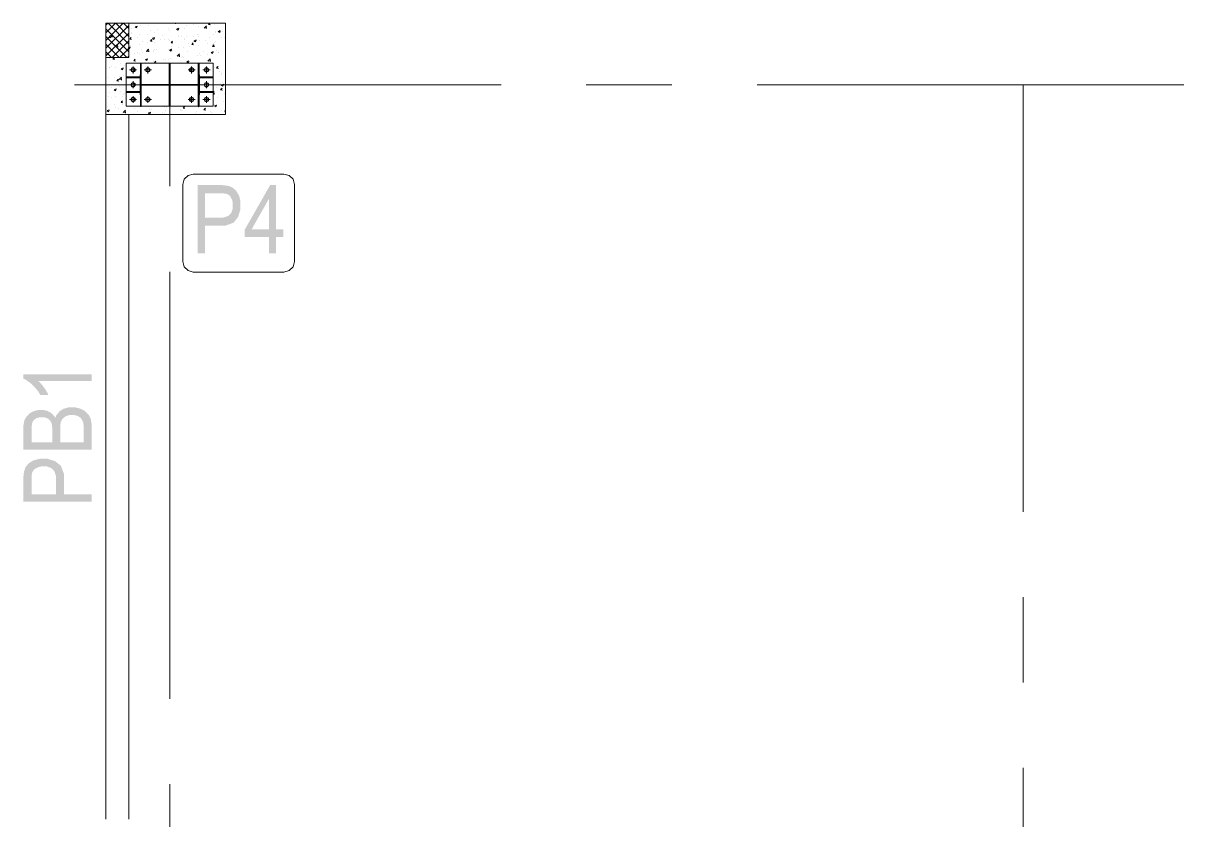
# Model space of a CAD drawing. Header units: millimetres. Extents: x 51.5 to 74.8, y 0.8 to 17.2.
# Drawn here: x 52.788 to 54.122, y 13.021 to 13.936 of the extents above; entities that cross this region are included whole.
import ezdxf

# ---------------------------------------------------------------- set-up
doc = ezdxf.new("R2010")
doc.units = ezdxf.units.MM
doc.layers.add('PDF_Geomertry', color=7, linetype='Continuous')
doc.layers.add('PDF_Solid Fills', color=7, linetype='Continuous')

msp = doc.modelspace()

# ---------------------------------------------------------------- hatches: boundary and pattern name
at = {"layer": 'PDF_Solid Fills', "transparency": 33554559}
h = msp.add_hatch(color=256, dxfattribs=at)
h.paths.add_polyline_path([(52.9887, 13.6715), (52.9887, 13.7499), (53.013, 13.7499), (53.0173, 13.7499), (53.0236, 13.7491), (53.0257, 13.7484), (53.0284, 13.7474), (53.0329, 13.7436), (53.0345, 13.7408), (53.0362, 13.7381), (53.0379, 13.7313), (53.0379, 13.7273), (53.0379, 13.722), (53.0351, 13.7133), (53.0325, 13.7099), (53.0297, 13.7066), (53.0204, 13.7033), (53.0137, 13.7033), (52.9972, 13.7033), (52.9972, 13.6715)])
h.paths.add_polyline_path([(52.9972, 13.7126), (53.014, 13.7126), (53.0179, 13.7126), (53.0237, 13.7144), (53.0255, 13.7162), (53.0273, 13.7179), (53.0291, 13.7233), (53.0291, 13.7269), (53.0291, 13.7293), (53.0283, 13.7331), (53.0273, 13.7348), (53.0265, 13.7365), (53.0243, 13.7388), (53.023, 13.7394), (53.0218, 13.7399), (53.0172, 13.7406), (53.0138, 13.7406), (52.9972, 13.7406)])
h = msp.add_hatch(color=256, dxfattribs=at)
h.paths.add_polyline_path([(53.0707, 13.6715), (53.0707, 13.6902), (53.0429, 13.6902), (53.0429, 13.699), (53.072, 13.7499), (53.0787, 13.7499), (53.0787, 13.699), (53.0873, 13.699), (53.0873, 13.6902), (53.0787, 13.6902), (53.0787, 13.6715)])
h.paths.add_polyline_path([(53.0707, 13.699), (53.0707, 13.7344), (53.0507, 13.699)])
msp.add_hatch(color=256, dxfattribs=at).paths.add_polyline_path([(52.8669, 13.5327), (52.8669, 13.5248), (52.8055, 13.5248), (52.8072, 13.5234), (52.8104, 13.5198), (52.812, 13.5174), (52.8137, 13.5152), (52.8162, 13.5109), (52.817, 13.509), (52.8077, 13.509), (52.8059, 13.5123), (52.8013, 13.518), (52.7986, 13.5205), (52.7959, 13.523), (52.7907, 13.5266), (52.7882, 13.5276), (52.7882, 13.5327)])
h = msp.add_hatch(color=256, dxfattribs=at)
h.paths.add_polyline_path([(52.8669, 13.4461), (52.7884, 13.4461), (52.7884, 13.4702), (52.7884, 13.474), (52.7895, 13.4798), (52.7907, 13.4819), (52.7919, 13.484), (52.7954, 13.4876), (52.7977, 13.489), (52.8002, 13.4902), (52.8055, 13.4916), (52.8084, 13.4916), (52.8112, 13.4916), (52.8161, 13.4905), (52.8182, 13.4893), (52.8204, 13.4881), (52.8238, 13.4848), (52.8251, 13.4826), (52.8262, 13.4854), (52.8297, 13.4898), (52.832, 13.4915), (52.8345, 13.493), (52.8405, 13.4947), (52.8441, 13.4947), (52.8477, 13.4947), (52.854, 13.4931), (52.8566, 13.4918), (52.8594, 13.4902), (52.8633, 13.4863), (52.8645, 13.484), (52.8657, 13.4815), (52.8669, 13.4748), (52.8669, 13.4705)])
h.paths.add_polyline_path([(52.8576, 13.4545), (52.8576, 13.4706), (52.8576, 13.4733), (52.8572, 13.4772), (52.8566, 13.4784), (52.8559, 13.4802), (52.8537, 13.483), (52.852, 13.484), (52.8505, 13.4849), (52.8465, 13.4859), (52.8441, 13.4859), (52.8419, 13.4859), (52.8382, 13.4849), (52.8366, 13.4841), (52.8351, 13.4831), (52.8329, 13.4808), (52.832, 13.4791), (52.8313, 13.4776), (52.8307, 13.4727), (52.8307, 13.4695), (52.8307, 13.4545)])
h.paths.add_polyline_path([(52.8215, 13.4545), (52.8215, 13.4686), (52.8215, 13.4712), (52.8211, 13.4752), (52.8207, 13.4763), (52.8201, 13.478), (52.8182, 13.4805), (52.8169, 13.4815), (52.8155, 13.4823), (52.8119, 13.4833), (52.8097, 13.4833), (52.8076, 13.4833), (52.804, 13.4824), (52.8026, 13.4816), (52.8012, 13.4808), (52.7993, 13.4786), (52.7987, 13.4773), (52.7983, 13.4759), (52.7977, 13.4711), (52.7977, 13.4674), (52.7977, 13.4545)])
h = msp.add_hatch(color=256, dxfattribs=at)
h.paths.add_polyline_path([(52.8669, 13.3863), (52.7884, 13.3863), (52.7884, 13.4106), (52.7884, 13.4149), (52.7891, 13.4212), (52.79, 13.4233), (52.7909, 13.4261), (52.7947, 13.4305), (52.7975, 13.4322), (52.8002, 13.4338), (52.807, 13.4355), (52.8111, 13.4355), (52.8163, 13.4355), (52.825, 13.4327), (52.8283, 13.4301), (52.8316, 13.4273), (52.835, 13.418), (52.835, 13.4113), (52.835, 13.3948), (52.8669, 13.3948)])
h.paths.add_polyline_path([(52.8258, 13.3948), (52.8258, 13.4116), (52.8258, 13.4155), (52.824, 13.4213), (52.8222, 13.4231), (52.8204, 13.4249), (52.8151, 13.4268), (52.8115, 13.4268), (52.8091, 13.4268), (52.8051, 13.4258), (52.8034, 13.4249), (52.8018, 13.4241), (52.7995, 13.4219), (52.799, 13.4206), (52.7983, 13.4193), (52.7977, 13.4147), (52.7977, 13.4113), (52.7977, 13.3948)])

# ---------------------------------------------------------------- linework, layer by layer
at = {"layer": 'PDF_Geomertry', "lineweight": 0}
for points in [[(52.9095, 13.9358), (52.8833, 13.9359), (52.8833, 13.8966), (52.9095, 13.8966), (52.9095, 13.9358)], [(52.8833, 13.8312), (52.8833, 13.9358), (53.0207, 13.9358), (53.0207, 13.8312), (52.8833, 13.8312)], [(52.8833, 13.9329), (52.8833, 13.9329), (52.8833, 13.9329)], [(52.8833, 13.932), (52.8833, 13.932), (52.8833, 13.932), (52.8833, 13.932)], [(52.8837, 13.9358), (52.8837, 13.9358), (52.8837, 13.9358)], [(52.894, 13.9358), (52.894, 13.9358), (52.894, 13.9358), (52.894, 13.9358)], [(52.9066, 13.9358), (52.9066, 13.9358), (52.9066, 13.9358)], [(52.9107, 13.9358), (52.9107, 13.9358), (52.9107, 13.9358), (52.9107, 13.9358)], [(52.9254, 13.9358), (52.9254, 13.9358), (52.9254, 13.9358)], [(52.9272, 13.9358), (52.9272, 13.9358), (52.9272, 13.9358), (52.9272, 13.9358)], [(52.9297, 13.9358), (52.9297, 13.9358), (52.9297, 13.9358)], [(52.9394, 13.9358), (52.9394, 13.9358), (52.9394, 13.9358)], [(52.9437, 13.9358), (52.9437, 13.9358), (52.9437, 13.9358), (52.9437, 13.9358)], [(52.9527, 13.9358), (52.9527, 13.9358), (52.9527, 13.9358), (52.9527, 13.9358)], [(52.9602, 13.9358), (52.9602, 13.9358), (52.9602, 13.9358), (52.9602, 13.9358)], [(52.9757, 13.9358), (52.9757, 13.9358), (52.9757, 13.9358), (52.9757, 13.9358)], [(52.9769, 13.9358), (52.9769, 13.9358), (52.9769, 13.9358), (52.9769, 13.9358)], [(52.9813, 13.9358), (52.9813, 13.9358), (52.9813, 13.9358)], [(52.9934, 13.9358), (52.9934, 13.9358), (52.9934, 13.9358), (52.9934, 13.9358)], [(52.9965, 13.9358), (52.9965, 13.9358), (52.9965, 13.9358)], [(52.9987, 13.9358), (52.9987, 13.9358), (52.9987, 13.9358), (52.9987, 13.9358)], [(53.01, 13.9358), (53.01, 13.9358), (53.01, 13.9358), (53.01, 13.9358)], [(52.8833, 13.9209), (52.8833, 13.9209), (52.8833, 13.9209)], [(53.0207, 13.927), (53.0207, 13.927), (53.0207, 13.927)], [(53.0207, 13.9184), (53.0207, 13.9184), (53.0207, 13.9184)], [(52.8833, 13.9151), (52.8833, 13.9151), (52.8833, 13.9151), (52.8833, 13.9151)], [(52.8833, 13.9111), (52.8833, 13.9111), (52.8833, 13.9111)], [(52.8833, 13.909), (52.8833, 13.909), (52.8833, 13.909)], [(53.0207, 13.9151), (53.0207, 13.9151), (53.0207, 13.9151)], [(52.8833, 13.9005), (52.8833, 13.9005), (52.8833, 13.9005), (52.8833, 13.9005)], [(52.8833, 13.894), (52.8833, 13.894), (52.8833, 13.894)], [(52.9066, 13.8405), (53.0066, 13.8405), (53.0066, 13.8901), (52.9066, 13.8901), (52.9066, 13.8405)], [(52.9077, 13.8901), (52.9077, 13.8901), (52.9077, 13.8901), (52.9077, 13.8901)], [(52.9238, 13.8768), (52.9238, 13.8901), (52.9229, 13.8901), (52.9229, 13.8768), (52.9238, 13.8768)], [(52.9498, 13.8901), (52.9498, 13.8901), (52.9498, 13.8901)], [(52.9561, 13.8656), (52.9561, 13.8901), (52.9572, 13.8901), (52.9572, 13.8656), (52.9561, 13.8656)], [(52.9638, 13.8901), (52.9638, 13.8901), (52.9638, 13.8901), (52.9638, 13.8901)], [(52.9893, 13.8768), (52.9893, 13.8901), (52.9904, 13.8901), (52.9904, 13.8768), (52.9893, 13.8768)], [(52.9918, 13.8901), (52.9918, 13.8901), (52.9918, 13.8901)], [(53.0058, 13.8901), (53.0058, 13.8901), (53.0058, 13.8901)], [(53.0066, 13.8894), (53.0066, 13.8894), (53.0066, 13.8894)], [(52.8833, 13.8794), (52.8833, 13.8794), (52.8833, 13.8794)], [(52.9066, 13.8856), (52.9066, 13.8856), (52.9066, 13.8856)], [(52.9238, 13.8538), (52.9226, 13.8538), (52.9226, 13.8768), (52.9238, 13.8768), (52.9238, 13.8538)], [(52.9893, 13.8538), (52.9907, 13.8538), (52.9907, 13.8768), (52.9893, 13.8768), (52.9893, 13.8538)], [(53.0066, 13.8863), (53.0066, 13.8863), (53.0066, 13.8863), (53.0066, 13.8863)], [(53.0066, 13.8799), (53.0066, 13.8799), (53.0066, 13.8799), (53.0066, 13.8799)], [(53.0066, 13.8774), (53.0066, 13.8774), (53.0066, 13.8774)], [(52.8833, 13.8731), (52.8833, 13.8731), (52.8833, 13.8731)], [(52.8833, 13.8729), (52.8833, 13.8729), (52.8833, 13.8729), (52.8833, 13.8729)], [(52.8833, 13.8688), (52.8833, 13.8688), (52.8833, 13.8688), (52.8833, 13.8688)], [(52.9066, 13.8733), (52.9226, 13.8733), (52.9226, 13.8743), (52.9066, 13.8743), (52.9066, 13.8733)], [(52.9066, 13.8643), (52.9066, 13.8643), (52.9066, 13.8643)], [(52.9238, 13.8648), (52.9893, 13.8648), (52.9893, 13.8656), (52.9238, 13.8656), (52.9238, 13.8648)], [(52.9561, 13.8648), (52.9561, 13.8405), (52.9572, 13.8405), (52.9572, 13.8648), (52.9561, 13.8648)], [(53.0066, 13.8733), (52.9907, 13.8733), (52.9907, 13.8743), (53.0066, 13.8743), (53.0066, 13.8733)], [(53.0066, 13.8747), (53.0066, 13.8747), (53.0066, 13.8747)], [(53.0066, 13.8693), (53.0066, 13.8693), (53.0066, 13.8693), (53.0066, 13.8693)], [(53.0066, 13.8655), (53.0066, 13.8655), (53.0066, 13.8655)], [(53.0066, 13.8654), (53.0066, 13.8654), (53.0066, 13.8654)], [(53.0066, 13.8641), (53.0066, 13.8641), (53.0066, 13.8641), (53.0066, 13.8641)], [(53.0207, 13.8673), (53.0207, 13.8673), (53.0207, 13.8673)], [(52.8833, 13.8612), (52.8833, 13.8612), (52.8833, 13.8612)], [(52.8833, 13.8583), (52.8833, 13.8583), (52.8833, 13.8583), (52.8833, 13.8583)], [(52.8833, 13.8518), (52.8833, 13.8518), (52.8833, 13.8518)], [(52.8833, 13.8493), (52.8833, 13.8493), (52.8833, 13.8493), (52.8833, 13.8493)], [(52.9066, 13.8573), (52.9226, 13.8573), (52.9226, 13.8562), (52.9066, 13.8562), (52.9066, 13.8573)], [(52.9066, 13.854), (52.9066, 13.854), (52.9066, 13.854)], [(52.9238, 13.8538), (52.9238, 13.8404), (52.9229, 13.8404), (52.9229, 13.8538), (52.9238, 13.8538)], [(52.9893, 13.8538), (52.9893, 13.8404), (52.9904, 13.8404), (52.9904, 13.8538), (52.9893, 13.8538)], [(53.0066, 13.8573), (52.9907, 13.8573), (52.9907, 13.8562), (53.0066, 13.8562), (53.0066, 13.8573)], [(53.0066, 13.8584), (53.0066, 13.8584), (53.0066, 13.8584), (53.0066, 13.8584)], [(53.0066, 13.8536), (53.0066, 13.8536), (53.0066, 13.8536), (53.0066, 13.8536)], [(53.0066, 13.8536), (53.0066, 13.8536), (53.0066, 13.8536), (53.0066, 13.8536)], [(52.8833, 13.8477), (52.8833, 13.8477), (52.8833, 13.8477)], [(52.8833, 13.8372), (52.8833, 13.8372), (52.8833, 13.8372), (52.8833, 13.8372)], [(52.9112, 13.8405), (52.9112, 13.8405), (52.9112, 13.8405)], [(52.9187, 13.8405), (52.9187, 13.8405), (52.9187, 13.8405), (52.9187, 13.8405)], [(52.9272, 13.8405), (52.9272, 13.8405), (52.9272, 13.8405)], [(52.9279, 13.8405), (52.9279, 13.8405), (52.9279, 13.8405)], [(52.9418, 13.8405), (52.9418, 13.8405), (52.9418, 13.8405), (52.9418, 13.8405)], [(52.9444, 13.8405), (52.9444, 13.8405), (52.9444, 13.8405)], [(52.9609, 13.8405), (52.9609, 13.8405), (52.9609, 13.8405)], [(52.9647, 13.8405), (52.9647, 13.8405), (52.9647, 13.8405), (52.9647, 13.8405)], [(52.9775, 13.8405), (52.9775, 13.8405), (52.9775, 13.8405)], [(52.9832, 13.8405), (52.9832, 13.8405), (52.9832, 13.8405)], [(52.9877, 13.8405), (52.9877, 13.8405), (52.9877, 13.8405), (52.9877, 13.8405)], [(52.9941, 13.8405), (52.9941, 13.8405), (52.9941, 13.8405)], [(52.9984, 13.8405), (52.9984, 13.8405), (52.9984, 13.8405)], [(53.0066, 13.8477), (53.0066, 13.8477), (53.0066, 13.8477), (53.0066, 13.8477)], [(53.0066, 13.8443), (53.0066, 13.8443), (53.0066, 13.8443), (53.0066, 13.8443)], [(53.0066, 13.843), (53.0066, 13.843), (53.0066, 13.843)], [(52.887, 13.8312), (52.887, 13.8312), (52.887, 13.8312)], [(52.9011, 13.8312), (52.9011, 13.8312), (52.9011, 13.8312)], [(52.9151, 13.8312), (52.9151, 13.8312), (52.9151, 13.8312), (52.9151, 13.8312)], [(52.928, 13.8312), (52.928, 13.8312), (52.928, 13.8312)], [(52.943, 13.8312), (52.943, 13.8312), (52.943, 13.8312)], [(52.9519, 13.8312), (52.9519, 13.8312), (52.9519, 13.8312)], [(52.957, 13.8312), (52.957, 13.8312), (52.957, 13.8312), (52.957, 13.8312)], [(52.9748, 13.8312), (52.9748, 13.8312), (52.9748, 13.8312)], [(52.9991, 13.8312), (52.9991, 13.8312), (52.9991, 13.8312)], [(53.0132, 13.8312), (53.0132, 13.8312), (53.0132, 13.8312), (53.0132, 13.8312)], [(53.0188, 13.8312), (53.0188, 13.8312), (53.0188, 13.8312)], [(52.9836, 13.7627), (53.0879, 13.7627), (53.0938, 13.7611), (53.0983, 13.7568), (53.1, 13.7506), (53.1, 13.6622), (53.0983, 13.6562), (53.0938, 13.6518), (53.0879, 13.6501), (52.9836, 13.6501), (52.9776, 13.6518), (52.9732, 13.6562), (52.9715, 13.6622), (52.9715, 13.7506), (52.9732, 13.7568), (52.9776, 13.7611), (52.9836, 13.7627)]]:
    msp.add_lwpolyline(points, close=True, dxfattribs=at)
for points in [[(52.8855, 13.9359), (52.8833, 13.9337)], [(52.9032, 13.9358), (52.8833, 13.9161)], [(52.8944, 13.9358), (52.8833, 13.9248)], [(52.9095, 13.9334), (52.8833, 13.9072)], [(52.8833, 13.9294), (52.9095, 13.9031)], [(52.8857, 13.9359), (52.9095, 13.912)], [(52.8884, 13.929), (52.8884, 13.929)], [(52.8945, 13.9358), (52.9095, 13.9208)], [(52.8973, 13.9358), (52.8973, 13.9358)], [(52.9008, 13.9352), (52.9008, 13.9352)], [(52.9033, 13.9358), (52.9095, 13.9297)], [(52.9057, 13.9315), (52.9057, 13.9315)], [(52.9132, 13.9299), (52.9132, 13.9299)], [(52.9169, 13.9319), (52.9193, 13.9327)], [(52.9169, 13.9318), (52.9184, 13.9306), (52.9191, 13.9326)], [(52.9227, 13.9338), (52.9227, 13.9338)], [(52.9326, 13.9333), (52.9326, 13.9333)], [(52.9533, 13.9358), (52.9533, 13.9358)], [(52.9548, 13.9304), (52.9548, 13.9304)], [(52.9627, 13.9358), (52.9636, 13.9358)], [(52.9634, 13.9354), (52.9634, 13.9358)], [(52.9645, 13.929), (52.9662, 13.9279), (52.9669, 13.9299)], [(52.9647, 13.9293), (52.967, 13.9301)], [(52.9734, 13.9298), (52.9734, 13.9298)], [(52.9759, 13.9331), (52.9759, 13.9331)], [(52.9841, 13.9343), (52.9841, 13.9343)], [(52.9902, 13.9319), (52.9902, 13.9319)], [(52.9954, 13.9358), (52.9954, 13.9358)], [(52.9961, 13.9306), (52.999, 13.9302)], [(52.9962, 13.9304), (52.9987, 13.933)], [(52.999, 13.9299), (52.9986, 13.933)], [(53.0033, 13.9341), (53.0013, 13.9343), (53.0026, 13.9358)], [(53.0025, 13.934), (53.002, 13.9358)], [(53.0075, 13.9344), (53.0075, 13.9344)], [(52.8833, 13.9251), (52.8833, 13.9251)], [(52.9095, 13.9245), (52.8833, 13.8984)], [(52.8833, 13.9216), (52.8833, 13.9216)], [(52.8833, 13.9205), (52.9073, 13.8966)], [(52.8845, 13.9208), (52.8845, 13.9208)], [(52.8887, 13.9195), (52.8868, 13.9197), (52.8884, 13.9216)], [(52.8879, 13.9194), (52.8875, 13.9215)], [(52.888, 13.918), (52.888, 13.918)], [(52.889, 13.9212), (52.8913, 13.922)], [(52.889, 13.9209), (52.8905, 13.9198), (52.8912, 13.9219)], [(52.9095, 13.9158), (52.8904, 13.8966)], [(52.892, 13.922), (52.892, 13.922)], [(52.8938, 13.9266), (52.8938, 13.9266)], [(52.8954, 13.9244), (52.8954, 13.9244)], [(52.9004, 13.9231), (52.9004, 13.9231)], [(52.9023, 13.9199), (52.9023, 13.9199)], [(52.9052, 13.9205), (52.9052, 13.9205)], [(52.9126, 13.9174), (52.9107, 13.9176), (52.9122, 13.9195)], [(52.9118, 13.9173), (52.9113, 13.9194)], [(52.913, 13.9248), (52.913, 13.9248)], [(52.913, 13.9237), (52.913, 13.9237)], [(52.9201, 13.9193), (52.9201, 13.9193)], [(52.9223, 13.9229), (52.9223, 13.9229)], [(52.9308, 13.923), (52.9308, 13.923)], [(52.9336, 13.9156), (52.9336, 13.9156)], [(52.934, 13.9276), (52.934, 13.9276)], [(52.9365, 13.9154), (52.9344, 13.9155), (52.9361, 13.9174)], [(52.9355, 13.9152), (52.9351, 13.9173)], [(52.9366, 13.9183), (52.9383, 13.9172), (52.939, 13.9193)], [(52.9368, 13.9186), (52.9391, 13.9194)], [(52.9379, 13.9186), (52.9379, 13.9186)], [(52.9391, 13.9249), (52.9391, 13.9249)], [(52.9423, 13.9287), (52.9423, 13.9287)], [(52.9462, 13.9173), (52.9462, 13.9173)], [(52.9486, 13.9222), (52.9486, 13.9222)], [(52.9505, 13.9168), (52.9505, 13.9168)], [(52.9555, 13.9177), (52.9555, 13.9177)], [(52.9559, 13.9163), (52.9559, 13.9163)], [(52.9563, 13.9274), (52.9563, 13.9274)], [(52.9602, 13.9133), (52.9583, 13.9134), (52.9598, 13.9154)], [(52.9663, 13.9215), (52.9663, 13.9215)], [(52.9672, 13.9201), (52.9672, 13.9201)], [(52.97, 13.9201), (52.97, 13.9201)], [(52.973, 13.9187), (52.973, 13.9187)], [(52.9733, 13.917), (52.9733, 13.917)], [(52.9755, 13.9211), (52.9755, 13.9211)], [(52.984, 13.9206), (52.984, 13.9206)], [(52.9844, 13.9156), (52.9861, 13.9145), (52.9868, 13.9166)], [(52.9845, 13.9158), (52.9868, 13.9168)], [(52.988, 13.9227), (52.988, 13.9227)], [(52.9893, 13.9234), (52.9893, 13.9234)], [(52.9898, 13.9208), (52.9898, 13.9208)], [(52.9911, 13.9162), (52.9911, 13.9162)], [(52.9973, 13.9161), (52.9973, 13.9161)], [(53.0018, 13.9199), (53.0018, 13.9199)], [(53.007, 13.9233), (53.007, 13.9233)], [(53.0087, 13.9268), (53.0087, 13.9268)], [(53.0087, 13.9155), (53.0087, 13.9155)], [(53.009, 13.9255), (53.009, 13.9255)], [(53.0123, 13.9263), (53.014, 13.9252), (53.0147, 13.9273)], [(53.0125, 13.9266), (53.0147, 13.9274)], [(53.0166, 13.9194), (53.0166, 13.9194)], [(53.0173, 13.9266), (53.0173, 13.9266)], [(53.0195, 13.9193), (53.0195, 13.9193)], [(53.0207, 13.9156), (53.0207, 13.9156)], [(52.8833, 13.9144), (52.8833, 13.9144)], [(52.8833, 13.9118), (52.8984, 13.8966)], [(52.8833, 13.909), (52.8833, 13.909)], [(52.8833, 13.9036), (52.8833, 13.9036)], [(52.8833, 13.903), (52.8897, 13.8966)], [(52.8876, 13.9069), (52.8876, 13.9069)], [(52.8887, 13.9076), (52.8887, 13.9076)], [(52.8916, 13.9101), (52.8916, 13.9101)], [(52.8925, 13.9068), (52.8925, 13.9068)], [(52.894, 13.9093), (52.897, 13.9088)], [(52.8941, 13.909), (52.8968, 13.9118)], [(52.8969, 13.9086), (52.8966, 13.9116)], [(52.9095, 13.9069), (52.8991, 13.8966)], [(52.9043, 13.9118), (52.9043, 13.9118)], [(52.905, 13.9094), (52.905, 13.9094)], [(52.9065, 13.9068), (52.9065, 13.9068)], [(52.9087, 13.9076), (52.9104, 13.9065), (52.9111, 13.9086)], [(52.9088, 13.9077), (52.9112, 13.9087)], [(52.9118, 13.9101), (52.9118, 13.9101)], [(52.9198, 13.9027), (52.9198, 13.9027)], [(52.9219, 13.9118), (52.9219, 13.9118)], [(52.9243, 13.9061), (52.9243, 13.9061)], [(52.9248, 13.9024), (52.9248, 13.9024)], [(52.9252, 13.9145), (52.9252, 13.9145)], [(52.9295, 13.9038), (52.9325, 13.9033)], [(52.9297, 13.9036), (52.9322, 13.9062)], [(52.9312, 13.9134), (52.9312, 13.9134)], [(52.9325, 13.903), (52.932, 13.9062)], [(52.9375, 13.9041), (52.9375, 13.9041)], [(52.9383, 13.9029), (52.9383, 13.9029)], [(52.9387, 13.9138), (52.9387, 13.9138)], [(52.9391, 13.9061), (52.9391, 13.9061)], [(52.9419, 13.9054), (52.9419, 13.9054)], [(52.9557, 13.9054), (52.9557, 13.9054)], [(52.9565, 13.9049), (52.9582, 13.9038), (52.9588, 13.9058)], [(52.9566, 13.9051), (52.9588, 13.9061)], [(52.9584, 13.9069), (52.9584, 13.9069)], [(52.9586, 13.9094), (52.9586, 13.9094)], [(52.9594, 13.9131), (52.959, 13.9152)], [(52.9597, 13.9045), (52.9597, 13.9045)], [(52.9668, 13.908), (52.9668, 13.908)], [(52.9726, 13.9076), (52.9726, 13.9076)], [(52.9775, 13.9038), (52.9775, 13.9038)], [(52.9779, 13.9127), (52.9779, 13.9127)], [(52.9793, 13.9097), (52.9793, 13.9097)], [(52.9841, 13.9112), (52.982, 13.9113), (52.9837, 13.9133)], [(52.9832, 13.9111), (52.9829, 13.9131)], [(52.9894, 13.9098), (52.9894, 13.9098)], [(52.9951, 13.9031), (52.9951, 13.9031)], [(53.0002, 13.9124), (53.0002, 13.9124)], [(53.0043, 13.9024), (53.0066, 13.9033)], [(53.0043, 13.9023), (53.0059, 13.9012), (53.0066, 13.9031)], [(53.0079, 13.9091), (53.0059, 13.9093), (53.0076, 13.9112)], [(53.0066, 13.9123), (53.0066, 13.9123)], [(53.007, 13.909), (53.0066, 13.9111)], [(53.0086, 13.9136), (53.0086, 13.9136)], [(53.01, 13.9044), (53.01, 13.9044)], [(53.0125, 13.902), (53.0125, 13.902)], [(53.0129, 13.9023), (53.0129, 13.9023)], [(53.0207, 13.9079), (53.0207, 13.9079)], [(53.0207, 13.9031), (53.0207, 13.9031)], [(52.8833, 13.897), (52.8833, 13.897)], [(52.8833, 13.8929), (52.8833, 13.8929)], [(52.8833, 13.8899), (52.8833, 13.8899)], [(52.8872, 13.8958), (52.8872, 13.8958)], [(52.8934, 13.8945), (52.8913, 13.8947), (52.893, 13.8966)], [(52.8925, 13.8944), (52.892, 13.8965)], [(52.8955, 13.8987), (52.8955, 13.8987)], [(52.9, 13.8898), (52.9, 13.8898)], [(52.9004, 13.8994), (52.9004, 13.8994)], [(52.9045, 13.8983), (52.9045, 13.8983)], [(52.9095, 13.8981), (52.9079, 13.8966)], [(52.9105, 13.8901), (52.9105, 13.8901)], [(52.9172, 13.8924), (52.9152, 13.8926), (52.9168, 13.8945)], [(52.9163, 13.8923), (52.9159, 13.8944)], [(52.9165, 13.9013), (52.9165, 13.9013)], [(52.9215, 13.9006), (52.9215, 13.9006)], [(52.9215, 13.8901), (52.9215, 13.8901)], [(52.9218, 13.8901), (52.9218, 13.8901)], [(52.9286, 13.8943), (52.9302, 13.8931), (52.9309, 13.8951)], [(52.9287, 13.8944), (52.9309, 13.8952)], [(52.9287, 13.8911), (52.9287, 13.8911)], [(52.9325, 13.8912), (52.9325, 13.8912)], [(52.9358, 13.8901), (52.9358, 13.8901)], [(52.9379, 13.8918), (52.9379, 13.8918)], [(52.9411, 13.8904), (52.939, 13.8905), (52.9407, 13.8924)], [(52.9401, 13.8902), (52.9398, 13.8923)], [(52.9497, 13.8938), (52.9497, 13.8938)], [(52.9518, 13.8945), (52.9518, 13.8945)], [(52.9552, 13.8943), (52.9552, 13.8943)], [(52.958, 13.8949), (52.958, 13.8949)], [(52.9636, 13.8901), (52.9636, 13.8902)], [(52.9643, 13.8901), (52.9645, 13.8904)], [(52.965, 13.8983), (52.9679, 13.8979)], [(52.9651, 13.898), (52.9677, 13.9006)], [(52.9679, 13.8974), (52.9675, 13.9006)], [(52.9705, 13.8966), (52.9705, 13.8966)], [(52.9712, 13.8977), (52.9712, 13.8977)], [(52.9722, 13.8966), (52.9722, 13.8966)], [(52.9763, 13.8918), (52.9787, 13.8926)], [(52.9763, 13.8916), (52.978, 13.8905), (52.9787, 13.8924)], [(52.9779, 13.8901), (52.9779, 13.8901)], [(52.989, 13.8987), (52.989, 13.8987)], [(52.9905, 13.9011), (52.9905, 13.9011)], [(52.9915, 13.8994), (52.9915, 13.8994)], [(52.9998, 13.9004), (52.9998, 13.9004)], [(53.0004, 13.8929), (53.0034, 13.8923)], [(53.0005, 13.8924), (53.0032, 13.8952)], [(53.0033, 13.892), (53.003, 13.8952)], [(53.0059, 13.8901), (53.0059, 13.8901)], [(53.0063, 13.9012), (53.0063, 13.9012)], [(53.0207, 13.8912), (53.0207, 13.8912)], [(52.8833, 13.8851), (52.8833, 13.8851)], [(52.8833, 13.8822), (52.8833, 13.8822)], [(52.8868, 13.8855), (52.8868, 13.8855)], [(52.8868, 13.8848), (52.8868, 13.8848)], [(52.8893, 13.8861), (52.8893, 13.8861)], [(52.8937, 13.8845), (52.8937, 13.8845)], [(52.9007, 13.8836), (52.9023, 13.8824), (52.903, 13.8844)], [(52.9008, 13.8837), (52.903, 13.8845)], [(52.9037, 13.8762), (52.9037, 13.8762)], [(52.9041, 13.8873), (52.9041, 13.8873)], [(52.9066, 13.8881), (52.9066, 13.8881)], [(52.9104, 13.8823), (52.9184, 13.8823)], [(52.9144, 13.8781), (52.9144, 13.8863)], [(52.9226, 13.8759), (52.9234, 13.8768)], [(52.9226, 13.8765), (52.9229, 13.8768)], [(52.9226, 13.8752), (52.9238, 13.8766)], [(52.9226, 13.8747), (52.9238, 13.8761)], [(52.9226, 13.8741), (52.9238, 13.8754)], [(52.9273, 13.8823), (52.9355, 13.8823)], [(52.9315, 13.8781), (52.9315, 13.8863)], [(52.9858, 13.8823), (52.9777, 13.8823)], [(52.9818, 13.8781), (52.9818, 13.8863)], [(52.9893, 13.8756), (52.9904, 13.8768)], [(52.9893, 13.8762), (52.9898, 13.8768)], [(52.9893, 13.8751), (52.9907, 13.8763)], [(52.9893, 13.8744), (52.9907, 13.8758)], [(53.0029, 13.8823), (52.9947, 13.8823)], [(52.9988, 13.8781), (52.9988, 13.8863)], [(53.0066, 13.8852), (53.0066, 13.8852)], [(53.0086, 13.8847), (53.0086, 13.8847)], [(53.0126, 13.8841), (53.0105, 13.8843), (53.0122, 13.8862)], [(53.0116, 13.884), (53.0112, 13.8861)], [(53.0134, 13.8809), (53.0134, 13.8809)], [(53.0159, 13.8787), (53.0159, 13.8787)], [(53.0165, 13.8773), (53.0165, 13.8773)], [(53.0207, 13.8762), (53.0207, 13.8762)], [(53.3375, 13.8652), (52.8473, 13.8652)], [(52.8833, 13.8713), (52.8833, 13.8713)], [(52.8861, 13.8627), (52.8861, 13.8627)], [(52.8865, 13.8737), (52.8865, 13.8737)], [(52.8902, 13.862), (52.8902, 13.862)], [(52.8923, 13.8647), (52.8923, 13.8647)], [(52.8934, 13.873), (52.8934, 13.873)], [(52.898, 13.8695), (52.8959, 13.8697), (52.8976, 13.8716)], [(52.897, 13.8694), (52.8968, 13.8715)], [(52.8984, 13.8715), (52.9013, 13.8709)], [(52.8986, 13.8711), (52.9012, 13.8738)], [(52.8986, 13.8631), (52.8986, 13.8631)], [(52.899, 13.8752), (52.899, 13.8752)], [(52.9013, 13.8706), (52.9009, 13.8738)], [(52.9033, 13.8652), (52.9033, 13.8652)], [(52.9066, 13.8751), (52.9066, 13.8751)], [(52.9104, 13.8652), (52.9184, 13.8652)], [(52.9144, 13.8693), (52.9144, 13.8612)], [(52.9226, 13.8736), (52.9238, 13.8748)], [(52.9226, 13.8729), (52.9238, 13.8743)], [(52.9226, 13.8723), (52.9238, 13.8737)], [(52.9226, 13.8718), (52.9238, 13.873)], [(52.9226, 13.8712), (52.9238, 13.8724)], [(52.9226, 13.8706), (52.9238, 13.8719)], [(52.9226, 13.8699), (52.9238, 13.8713)], [(52.9226, 13.8694), (52.9238, 13.8708)], [(52.9226, 13.8688), (52.9238, 13.8701)], [(52.9226, 13.8683), (52.9238, 13.8695)], [(52.9226, 13.8676), (52.9238, 13.869)], [(52.9226, 13.867), (52.9238, 13.8684)], [(52.9226, 13.8665), (52.9238, 13.8677)], [(52.9226, 13.8659), (52.9238, 13.8672)], [(52.9226, 13.8652), (52.9238, 13.8666)], [(52.9226, 13.8647), (52.9238, 13.8661)], [(52.9226, 13.8636), (52.9238, 13.8648), (52.9247, 13.8656)], [(52.9226, 13.8641), (52.9238, 13.8654), (52.9241, 13.8656)], [(52.9226, 13.863), (52.9238, 13.8643)], [(52.9226, 13.8623), (52.9238, 13.8637)], [(52.9226, 13.8618), (52.9238, 13.8631)], [(52.9226, 13.8612), (52.9238, 13.8624)], [(52.9245, 13.8648), (52.9252, 13.8656)], [(52.9251, 13.8648), (52.9259, 13.8656)], [(52.9257, 13.8648), (52.9265, 13.8656)], [(52.9262, 13.8648), (52.927, 13.8656)], [(52.9269, 13.8648), (52.9276, 13.8656)], [(52.9275, 13.8648), (52.9282, 13.8656)], [(52.928, 13.8648), (52.9288, 13.8656)], [(52.9286, 13.8648), (52.9294, 13.8656)], [(52.9293, 13.8648), (52.93, 13.8656)], [(52.9298, 13.8648), (52.9305, 13.8656)], [(52.9304, 13.8648), (52.9312, 13.8656)], [(52.9309, 13.8648), (52.9318, 13.8656)], [(52.9315, 13.8648), (52.9323, 13.8656)], [(52.9322, 13.8648), (52.9329, 13.8656)], [(52.9327, 13.8648), (52.9336, 13.8656)], [(52.9333, 13.8648), (52.9341, 13.8656)], [(52.9338, 13.8648), (52.9347, 13.8656)], [(52.9345, 13.8648), (52.9352, 13.8656)], [(52.9351, 13.8648), (52.9358, 13.8656)], [(52.9357, 13.8648), (52.9365, 13.8656)], [(52.9362, 13.8648), (52.937, 13.8656)], [(52.9368, 13.8648), (52.9376, 13.8656)], [(52.9375, 13.8648), (52.9382, 13.8656)], [(52.938, 13.8648), (52.9388, 13.8656)], [(52.9386, 13.8648), (52.9394, 13.8656)], [(52.9391, 13.8648), (52.94, 13.8656)], [(52.9398, 13.8648), (52.9405, 13.8656)], [(52.9404, 13.8648), (52.9412, 13.8656)], [(52.9409, 13.8648), (52.9418, 13.8656)], [(52.9415, 13.8648), (52.9423, 13.8656)], [(52.9422, 13.8648), (52.9429, 13.8656)], [(52.9427, 13.8648), (52.9434, 13.8656)], [(52.9433, 13.8648), (52.9441, 13.8656)], [(52.9438, 13.8648), (52.9447, 13.8656)], [(52.9444, 13.8648), (52.9452, 13.8656)], [(52.9451, 13.8648), (52.9458, 13.8656)], [(52.9457, 13.8648), (52.9465, 13.8656)], [(52.9462, 13.8648), (52.947, 13.8656)], [(52.9468, 13.8648), (52.9476, 13.8656)], [(52.9475, 13.8648), (52.9482, 13.8656)], [(52.948, 13.8648), (52.9487, 13.8656)], [(52.9486, 13.8648), (52.9494, 13.8656)], [(52.9491, 13.8648), (52.95, 13.8656)], [(52.9498, 13.8648), (52.9505, 13.8656)], [(52.9504, 13.8648), (52.9511, 13.8656)], [(52.9509, 13.8648), (52.9518, 13.8656)], [(52.9515, 13.8648), (52.9523, 13.8656)], [(52.952, 13.8648), (52.9529, 13.8656)], [(52.9527, 13.8648), (52.9534, 13.8656)], [(52.9533, 13.8648), (52.9541, 13.8656)], [(52.9538, 13.8648), (52.9547, 13.8656)], [(52.9544, 13.8648), (52.9552, 13.8656)], [(52.9551, 13.8648), (52.9558, 13.8656)], [(52.9557, 13.8648), (52.9563, 13.8656)], [(52.9562, 13.8648), (52.957, 13.8656)], [(52.9568, 13.8648), (52.9576, 13.8656)], [(52.9575, 13.8648), (52.9582, 13.8656)], [(52.958, 13.8648), (52.9587, 13.8656)], [(52.9586, 13.8648), (52.9594, 13.8656)], [(52.9591, 13.8648), (52.96, 13.8656)], [(52.9597, 13.8648), (52.9605, 13.8656)], [(52.9604, 13.8648), (52.9611, 13.8656)], [(52.9609, 13.8648), (52.9618, 13.8656)], [(52.9615, 13.8648), (52.9623, 13.8656)], [(52.962, 13.8648), (52.9629, 13.8656)], [(52.9627, 13.8648), (52.9634, 13.8656)], [(52.9633, 13.8648), (52.964, 13.8656)], [(52.9638, 13.8648), (52.9647, 13.8656)], [(52.9644, 13.8648), (52.9652, 13.8656)], [(52.965, 13.8648), (52.9658, 13.8656)], [(52.9657, 13.8648), (52.9663, 13.8656)], [(52.9662, 13.8648), (52.967, 13.8656)], [(52.9668, 13.8648), (52.9676, 13.8656)], [(52.9673, 13.8648), (52.9682, 13.8656)], [(52.968, 13.8648), (52.9687, 13.8656)], [(52.9686, 13.8648), (52.9694, 13.8656)], [(52.9691, 13.8648), (52.97, 13.8656)], [(52.9697, 13.8648), (52.9705, 13.8656)], [(52.9704, 13.8648), (52.9711, 13.8656)], [(52.9709, 13.8648), (52.9716, 13.8656)], [(52.9715, 13.8648), (52.9723, 13.8656)], [(52.972, 13.8648), (52.9729, 13.8656)], [(52.9726, 13.8648), (52.9734, 13.8656)], [(52.9733, 13.8648), (52.974, 13.8656)], [(52.9738, 13.8648), (52.9747, 13.8656)], [(52.9744, 13.8648), (52.9752, 13.8656)], [(52.975, 13.8648), (52.9758, 13.8656)], [(52.9757, 13.8648), (52.9763, 13.8656)], [(52.9762, 13.8648), (52.9769, 13.8656)], [(52.9768, 13.8648), (52.9776, 13.8656)], [(52.9773, 13.8648), (52.9782, 13.8656)], [(52.978, 13.8648), (52.9787, 13.8656)], [(52.9786, 13.8648), (52.9793, 13.8656)], [(52.9791, 13.8648), (52.98, 13.8656)], [(52.9797, 13.8648), (52.9805, 13.8656)], [(52.9802, 13.8648), (52.9811, 13.8656)], [(52.9809, 13.8648), (52.9816, 13.8656)], [(52.9815, 13.8648), (52.9823, 13.8656)], [(52.982, 13.8648), (52.9829, 13.8656)], [(52.9826, 13.8648), (52.9834, 13.8656)], [(52.9833, 13.8648), (52.984, 13.8656)], [(52.9838, 13.8648), (52.9845, 13.8656)], [(52.9844, 13.8648), (52.9852, 13.8656)], [(52.985, 13.8648), (52.9858, 13.8656)], [(52.9855, 13.8648), (52.9863, 13.8656)], [(52.9862, 13.8648), (52.9869, 13.8656)], [(52.9868, 13.8648), (52.9876, 13.8656)], [(52.9873, 13.8648), (52.9882, 13.8656)], [(52.9879, 13.8648), (52.9887, 13.8656)], [(52.9886, 13.8648), (52.9893, 13.8656), (52.9907, 13.8669)], [(52.9891, 13.8648), (52.9893, 13.8651), (52.9907, 13.8663)], [(52.9893, 13.8738), (52.9907, 13.8752)], [(52.9893, 13.8733), (52.9907, 13.8745)], [(52.9893, 13.8727), (52.9907, 13.874)], [(52.9893, 13.872), (52.9907, 13.8734)], [(52.9893, 13.8715), (52.9907, 13.8729)], [(52.9893, 13.8709), (52.9907, 13.8722)], [(52.9893, 13.8704), (52.9907, 13.8716)], [(52.9893, 13.8698), (52.9907, 13.8711)], [(52.9893, 13.8691), (52.9907, 13.8705)], [(52.9893, 13.8686), (52.9907, 13.8699)], [(52.9893, 13.868), (52.9907, 13.8693)], [(52.9893, 13.8674), (52.9907, 13.8687)], [(52.9893, 13.8668), (52.9907, 13.8681)], [(52.9893, 13.8662), (52.9907, 13.8676)], [(52.9893, 13.8644), (52.9907, 13.8658)], [(52.9893, 13.8638), (52.9907, 13.8652)], [(52.9893, 13.8633), (52.9907, 13.8645)], [(52.9893, 13.8627), (52.9907, 13.864)], [(52.9893, 13.8622), (52.9907, 13.8634)], [(52.9893, 13.8615), (52.9907, 13.8629)], [(52.9893, 13.8609), (52.9907, 13.8623)], [(53.0029, 13.8652), (52.9947, 13.8652)], [(52.9988, 13.8693), (52.9988, 13.8612)], [(53.0072, 13.8655), (53.0072, 13.8655)], [(53.0098, 13.8623), (53.0098, 13.8623)], [(53.0155, 13.8666), (53.0155, 13.8666)], [(53.0161, 13.8649), (53.0184, 13.8659)], [(53.0161, 13.8648), (53.0176, 13.8637), (53.0183, 13.8658)], [(53.0176, 13.8677), (53.0176, 13.8677)], [(53.0207, 13.8736), (53.0207, 13.8736)], [(53.5337, 13.8652), (53.4355, 13.8652)], [(54.1223, 13.8652), (53.6318, 13.8652)], [(53.9377, 13.3747), (53.9377, 13.8652)], [(52.8833, 13.8606), (52.8833, 13.8606)], [(52.8833, 13.8498), (52.8833, 13.8498)], [(52.8857, 13.8516), (52.8857, 13.8516)], [(52.8869, 13.8559), (52.8869, 13.8559)], [(52.8898, 13.8501), (52.8898, 13.8501)], [(52.8926, 13.8595), (52.895, 13.8605)], [(52.8926, 13.8594), (52.8943, 13.8583), (52.895, 13.8604)], [(52.894, 13.8515), (52.894, 13.8515)], [(52.9002, 13.8573), (52.9002, 13.8573)], [(52.9025, 13.8518), (52.9025, 13.8518)], [(52.9029, 13.8541), (52.9029, 13.8541)], [(52.9047, 13.8552), (52.9047, 13.8552)], [(52.9066, 13.8523), (52.9066, 13.8523)], [(52.9066, 13.8516), (52.9066, 13.8516)], [(52.9144, 13.8523), (52.9144, 13.8443)], [(52.9226, 13.8606), (52.9238, 13.8619)], [(52.9226, 13.8599), (52.9238, 13.8613)], [(52.9226, 13.8594), (52.9238, 13.8608)], [(52.9226, 13.8588), (52.9238, 13.8601)], [(52.9226, 13.8583), (52.9238, 13.8595)], [(52.9226, 13.8577), (52.9238, 13.859)], [(52.9226, 13.857), (52.9238, 13.8584)], [(52.9226, 13.8565), (52.9238, 13.8577)], [(52.9226, 13.8559), (52.9238, 13.8572)], [(52.9226, 13.8554), (52.9238, 13.8566)], [(52.9226, 13.8547), (52.9238, 13.8561)], [(52.9226, 13.8541), (52.9238, 13.8555)], [(52.9229, 13.8538), (52.9238, 13.8548)], [(52.9234, 13.8538), (52.9238, 13.8543)], [(52.9315, 13.8523), (52.9315, 13.8443)], [(52.9818, 13.8523), (52.9818, 13.8443)], [(52.9893, 13.8604), (52.9907, 13.8616)], [(52.9893, 13.8598), (52.9907, 13.8611)], [(52.9893, 13.8591), (52.9907, 13.8605)], [(52.9893, 13.8586), (52.9907, 13.8599)], [(52.9893, 13.858), (52.9907, 13.8593)], [(52.9893, 13.8574), (52.9907, 13.8587)], [(52.9893, 13.8569), (52.9907, 13.8581)], [(52.9893, 13.8562), (52.9907, 13.8576)], [(52.9893, 13.8556), (52.9907, 13.8569)], [(52.9893, 13.8551), (52.9907, 13.8563)], [(52.9893, 13.8545), (52.9907, 13.8558)], [(52.9893, 13.8538), (52.9907, 13.8552)], [(52.9898, 13.8538), (52.9907, 13.8547)], [(52.9904, 13.8538), (52.9907, 13.854)], [(52.9988, 13.8523), (52.9988, 13.8443)], [(53.0066, 13.8563), (53.0076, 13.8573)], [(53.0066, 13.8547), (53.0077, 13.8545)], [(53.0068, 13.8536), (53.0068, 13.8536)], [(53.0077, 13.8541), (53.0073, 13.8573)], [(53.0111, 13.8508), (53.0111, 13.8508)], [(53.0172, 13.8591), (53.0151, 13.8593), (53.0168, 13.8612)], [(53.0162, 13.859), (53.0159, 13.8611)], [(53.0194, 13.8552), (53.0194, 13.8552)], [(53.0207, 13.8554), (53.0207, 13.8554)], [(52.8833, 13.8391), (52.8833, 13.8391)], [(52.8833, 13.8373), (52.8833, 13.8373)], [(52.8845, 13.8355), (52.8869, 13.8363)], [(52.8845, 13.8354), (52.8862, 13.8343), (52.8868, 13.8362)], [(52.8852, 13.8405), (52.8852, 13.8405)], [(52.8936, 13.8424), (52.8936, 13.8424)], [(52.8937, 13.8387), (52.8937, 13.8387)], [(52.898, 13.8383), (52.898, 13.8383)], [(52.9026, 13.8445), (52.9007, 13.8447), (52.9022, 13.8466)], [(52.9018, 13.8444), (52.9013, 13.8465)], [(52.9025, 13.843), (52.9025, 13.843)], [(52.903, 13.8333), (52.9057, 13.8359)], [(52.9058, 13.8327), (52.9054, 13.8359)], [(52.9066, 13.8434), (52.9066, 13.8434)], [(52.9076, 13.8405), (52.9076, 13.8405)], [(52.9104, 13.8483), (52.9184, 13.8483)], [(52.9158, 13.8376), (52.9158, 13.8376)], [(52.9273, 13.8483), (52.9355, 13.8483)], [(52.9336, 13.8369), (52.9336, 13.8369)], [(52.9359, 13.8365), (52.9359, 13.8365)], [(52.9412, 13.8405), (52.9412, 13.8405)], [(52.9494, 13.8402), (52.9493, 13.8405), (52.9502, 13.8404)], [(52.9512, 13.8361), (52.9512, 13.8361)], [(52.9532, 13.839), (52.9532, 13.839)], [(52.9566, 13.7486), (52.9566, 13.8466)], [(52.9687, 13.8366), (52.9687, 13.8366)], [(52.969, 13.8354), (52.969, 13.8354)], [(52.9697, 13.8359), (52.9697, 13.8359)], [(52.9741, 13.8383), (52.972, 13.8384), (52.9737, 13.8404)], [(52.9732, 13.8381), (52.9729, 13.8402)], [(52.9858, 13.8483), (52.9777, 13.8483)], [(52.9891, 13.8393), (52.9891, 13.8393)], [(52.9897, 13.8393), (52.9897, 13.8393)], [(53.0029, 13.8483), (52.9947, 13.8483)], [(52.9979, 13.8362), (52.9959, 13.8363), (52.9976, 13.8383)], [(52.997, 13.8361), (52.9966, 13.8381)], [(52.9972, 13.8405), (52.9972, 13.8405)], [(52.998, 13.8404), (52.998, 13.8404)], [(53.0066, 13.8416), (53.0066, 13.8416)], [(53.0079, 13.8408), (53.0095, 13.8397), (53.0102, 13.8416)], [(53.008, 13.8409), (53.0104, 13.8418)], [(53.0084, 13.8426), (53.0084, 13.8426)], [(53.0107, 13.842), (53.0107, 13.842)], [(53.018, 13.8462), (53.018, 13.8462)], [(53.0207, 13.8343), (53.0198, 13.8343), (53.0207, 13.8354)], [(53.0207, 13.8348), (53.0205, 13.8361)], [(53.0207, 13.8445), (53.0207, 13.8445)], [(53.0207, 13.8434), (53.0207, 13.8434)], [(52.8833, 13.0215), (52.8833, 13.8312)], [(52.902, 13.832), (52.902, 13.832)], [(52.9029, 13.8336), (52.9058, 13.8331)], [(52.9095, 13.0215), (52.9095, 13.8312)], [(52.9191, 13.8343), (52.9191, 13.8343)], [(52.9291, 13.8312), (52.9291, 13.8312)], [(52.9323, 13.8329), (52.9347, 13.8337)], [(52.9323, 13.8327), (52.9338, 13.8316), (52.9345, 13.8336)], [(52.9479, 13.8338), (52.9479, 13.8338)], [(52.9504, 13.8326), (52.9504, 13.8326)], [(52.9562, 13.8349), (52.9562, 13.8349)], [(52.9711, 13.8312), (52.9711, 13.8312)], [(52.9851, 13.8312), (52.9851, 13.8312)], [(52.9866, 13.8323), (52.9866, 13.8323)], [(52.9868, 13.8345), (52.9868, 13.8345)], [(52.997, 13.8319), (52.997, 13.8319)], [(52.9979, 13.8312), (52.9979, 13.8312)], [(53.0038, 13.8348), (53.0038, 13.8348)], [(53.0044, 13.8338), (53.0044, 13.8338)], [(53.0165, 13.8352), (53.0165, 13.8352)], [(53.0207, 13.8341), (53.0207, 13.8341)], [(53.0207, 13.8315), (53.0207, 13.8315)], [(53.0207, 13.8313), (53.0207, 13.8313)], [(52.9566, 13.1599), (52.9566, 13.6505)], [(53.9377, 13.1786), (53.9377, 13.2766)], [(53.9377, 12.5898), (53.9377, 13.0804)], [(52.9566, 12.9637), (52.9566, 13.0618)]]:
    msp.add_lwpolyline(points, dxfattribs=at)
for centre, radius in [((52.9144, 13.8823), 0.00208), ((52.9818, 13.8823), 0.00208), ((52.9144, 13.8652), 0.0025), ((52.9144, 13.8652), 0.00208), ((52.9144, 13.8483), 0.0025), ((52.9144, 13.8483), 0.00208), ((52.9818, 13.8483), 0.0025), ((52.9818, 13.8483), 0.00208)]:
    msp.add_circle(centre, radius, dxfattribs=at)
for points in [[(52.9169, 13.8823), (52.9169, 13.8836), (52.9158, 13.8847), (52.9144, 13.8847), (52.913, 13.8847), (52.9119, 13.8836), (52.9119, 13.8823), (52.9119, 13.8809), (52.913, 13.8798), (52.9144, 13.8798), (52.9158, 13.8798), (52.9169, 13.8809), (52.9169, 13.8823)], [(52.9338, 13.8823), (52.9338, 13.8836), (52.9327, 13.8847), (52.9315, 13.8847), (52.9301, 13.8847), (52.929, 13.8836), (52.929, 13.8823), (52.929, 13.8809), (52.9301, 13.8798), (52.9315, 13.8798), (52.9327, 13.8798), (52.9338, 13.8809), (52.9338, 13.8823)], [(52.9336, 13.8823), (52.9336, 13.8834), (52.9326, 13.8844), (52.9315, 13.8844), (52.9302, 13.8844), (52.9293, 13.8834), (52.9293, 13.8823), (52.9293, 13.8811), (52.9302, 13.8802), (52.9315, 13.8802), (52.9326, 13.8802), (52.9336, 13.8811), (52.9336, 13.8823)], [(52.9843, 13.8823), (52.9843, 13.8836), (52.9832, 13.8847), (52.9818, 13.8847), (52.9804, 13.8847), (52.9793, 13.8836), (52.9793, 13.8823), (52.9793, 13.8809), (52.9804, 13.8798), (52.9818, 13.8798), (52.9832, 13.8798), (52.9843, 13.8809), (52.9843, 13.8823)], [(53.0012, 13.8823), (53.0012, 13.8836), (53.0001, 13.8847), (52.9988, 13.8847), (52.9975, 13.8847), (52.9963, 13.8836), (52.9963, 13.8823), (52.9963, 13.8809), (52.9975, 13.8798), (52.9988, 13.8798), (53.0001, 13.8798), (53.0012, 13.8809), (53.0012, 13.8823)], [(53.0009, 13.8823), (53.0009, 13.8834), (53, 13.8844), (52.9988, 13.8844), (52.9976, 13.8844), (52.9966, 13.8834), (52.9966, 13.8823), (52.9966, 13.8811), (52.9976, 13.8802), (52.9988, 13.8802), (53, 13.8802), (53.0009, 13.8811), (53.0009, 13.8823)], [(53.0012, 13.8652), (53.0012, 13.8666), (53.0001, 13.8677), (52.9988, 13.8677), (52.9975, 13.8677), (52.9963, 13.8666), (52.9963, 13.8652), (52.9963, 13.8638), (52.9975, 13.8627), (52.9988, 13.8627), (53.0001, 13.8627), (53.0012, 13.8638), (53.0012, 13.8652)], [(53.0009, 13.8652), (53.0009, 13.8663), (53, 13.8673), (52.9988, 13.8673), (52.9976, 13.8673), (52.9966, 13.8663), (52.9966, 13.8652), (52.9966, 13.8641), (52.9976, 13.8631), (52.9988, 13.8631), (53, 13.8631), (53.0009, 13.8641), (53.0009, 13.8652)], [(52.9338, 13.8483), (52.9338, 13.8497), (52.9327, 13.8508), (52.9315, 13.8508), (52.9301, 13.8508), (52.929, 13.8497), (52.929, 13.8483), (52.929, 13.8469), (52.9301, 13.8458), (52.9315, 13.8458), (52.9327, 13.8458), (52.9338, 13.8469), (52.9338, 13.8483)], [(52.9336, 13.8483), (52.9336, 13.8494), (52.9326, 13.8504), (52.9315, 13.8504), (52.9302, 13.8504), (52.9293, 13.8494), (52.9293, 13.8483), (52.9293, 13.847), (52.9302, 13.8462), (52.9315, 13.8462), (52.9326, 13.8462), (52.9336, 13.847), (52.9336, 13.8483)], [(53.0012, 13.8483), (53.0012, 13.8497), (53.0001, 13.8508), (52.9988, 13.8508), (52.9975, 13.8508), (52.9963, 13.8497), (52.9963, 13.8483), (52.9963, 13.8469), (52.9975, 13.8458), (52.9988, 13.8458), (53.0001, 13.8458), (53.0012, 13.8469), (53.0012, 13.8483)], [(53.0009, 13.8483), (53.0009, 13.8494), (53, 13.8504), (52.9988, 13.8504), (52.9976, 13.8504), (52.9966, 13.8494), (52.9966, 13.8483), (52.9966, 13.847), (52.9976, 13.8462), (52.9988, 13.8462), (53, 13.8462), (53.0009, 13.847), (53.0009, 13.8483)]]:
    msp.add_open_spline(points, degree=3, knots=[0, 0, 0, 0, 1, 1, 1, 2, 2, 2, 3, 3, 3, 4, 4, 4, 4], dxfattribs=at)

doc.saveas('drawing.dxf')
